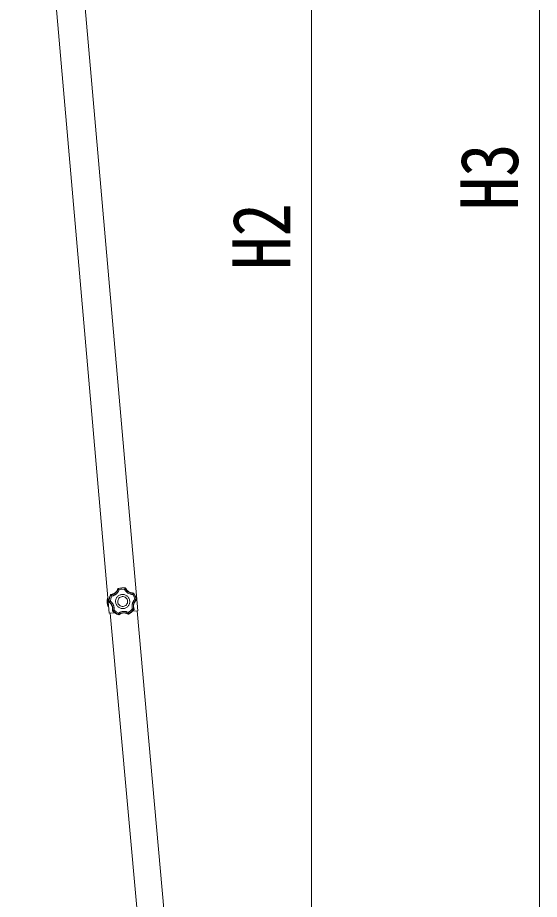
# Model space of a CAD drawing. Units: millimetres at full size; details may follow other scales. Extents: x -5590 to 5652, y -3902 to 3858.
# Drawn here: x -1359 to -565, y -809 to 534 of the extents above; entities that cross this region are included whole.
import ezdxf
from ezdxf.enums import TextEntityAlignment as Align

# ---------------------------------------------------------------- set-up
doc = ezdxf.new("R2010")
doc.units = ezdxf.units.MM
doc.header["$LTSCALE"] = 20
doc.layers.add('0-A_寸法', color=6, linetype='Continuous', lineweight=9)
doc.layers.add('1-4_DIM2', color=4, linetype='Continuous', lineweight=9)
doc.styles.add('ＭＳ ゴシック', font='')
doc.styles.get('ＭＳ ゴシック').set_extended_font_data('MS Gothic')

msp = doc.modelspace()

# ---------------------------------------------------------------- linework, layer by layer
at = {"layer": '0-A_寸法'}
for p, q in [((-564.69, -858.31), (-564.69, 1440.25)), ((-911.8, -858.31), (-911.8, 1258.48))]:
    msp.add_line(p, q, dxfattribs=at)
at = {"layer": '1-4_DIM2'}
for p, q in [((-1219.84, -373.21), (-1359.29, 1220.7)), ((-1206.28, -335.54), (-1206.59, -335.87)), ((-1206.28, -335.54), (-1206.59, -335.87)), ((-1206.36, -336.18), (-1206.59, -335.87)), ((-1206.04, -335.85), (-1206.36, -336.18)), ((-1206.05, -335.85), (-1206.36, -336.18)), ((-1206.28, -335.54), (-1206.05, -335.85)), ((-1195.38, -335.1), (-1195.19, -334.76)), ((-1195.02, -335.39), (-1195.38, -335.1)), ((-1195.02, -335.39), (-1195.38, -335.1)), ((-1194.84, -335.05), (-1195.19, -334.76)), ((-1194.83, -335.05), (-1195.19, -334.76)), ((-1194.84, -335.05), (-1195.02, -335.39)), ((-1217.25, -344.81), (-1217.63, -345.06)), ((-1217.25, -344.81), (-1217.63, -345.06)), ((-1217.36, -345.34), (-1217.63, -345.06)), ((-1216.98, -345.09), (-1217.36, -345.35)), ((-1216.98, -345.09), (-1217.36, -345.34)), ((-1217.25, -344.81), (-1216.98, -345.09)), ((-1183.26, -342.73), (-1183.04, -342.42)), ((-1182.85, -342.93), (-1183.26, -342.73)), ((-1182.85, -342.93), (-1183.26, -342.73)), ((-1182.63, -342.61), (-1183.04, -342.42)), ((-1182.63, -342.61), (-1183.04, -342.42)), ((-1182.63, -342.61), (-1182.85, -342.93)), ((-1222.53, -350.46), (-1221.82, -350.41)), ((-1222.53, -350.46), (-1222.08, -356.94)), ((-1221.63, -363.43), (-1222.08, -356.94)), ((-1221.82, -350.41), (-1220.92, -363.38)), ((-1220.32, -355.84), (-1219.95, -355.72)), ((-1220.32, -355.84), (-1220.1, -356.25)), ((-1220.32, -355.84), (-1220.1, -356.25)), ((-1219.73, -356.12), (-1220.1, -356.25)), ((-1219.95, -355.72), (-1219.73, -356.12)), ((-1219.95, -355.72), (-1219.73, -356.12)), ((-1179.01, -353.27), (-1178.85, -352.84)), ((-1179, -353.27), (-1178.85, -352.84)), ((-1178.62, -353.35), (-1179, -353.27)), ((-1178.85, -352.84), (-1178.46, -352.92)), ((-1178.62, -353.35), (-1178.46, -352.92)), ((-1178.62, -353.35), (-1178.46, -352.92)), ((-1221.63, -363.43), (-1220.92, -363.38)), ((-1211.48, -372.48), (-1219.84, -373.21)), ((-1176.84, -833.02), (-1218.3, -373.06)), ((-1214.89, -369.14), (-1214.54, -368.98)), ((-1214.89, -369.14), (-1214.77, -369.58)), ((-1214.89, -369.14), (-1214.77, -369.58)), ((-1214.41, -369.42), (-1214.77, -369.58)), ((-1214.54, -368.97), (-1214.41, -369.42)), ((-1214.54, -368.98), (-1214.41, -369.42)), ((-1205.35, -375.08), (-1204.9, -375)), ((-1205.35, -375.08), (-1204.9, -375)), ((-1205.34, -375.47), (-1205.35, -375.08)), ((-1205.34, -375.47), (-1204.89, -375.39)), ((-1205.34, -375.47), (-1204.89, -375.39)), ((-1204.9, -375), (-1204.89, -375.39)), ((-1191.07, -374.03), (-1190.61, -374.05)), ((-1191.02, -374.42), (-1191.07, -374.03)), ((-1191.07, -374.03), (-1190.61, -374.05)), ((-1191.02, -374.42), (-1190.56, -374.44)), ((-1191.02, -374.42), (-1190.56, -374.44)), ((-1190.61, -374.05), (-1190.56, -374.44)), ((-1176.01, -369.37), (-1184.38, -370.11)), ((-1182.42, -367.18), (-1182.36, -366.72)), ((-1182.42, -367.18), (-1182.36, -366.72)), ((-1182.05, -367.29), (-1182.42, -367.18)), ((-1182.36, -366.72), (-1181.99, -366.84)), ((-1182.05, -367.29), (-1181.99, -366.84)), ((-1182.05, -367.29), (-1181.99, -366.84)), ((-1136.02, -829.12), (-1177.45, -369.49))]:
    msp.add_line(p, q, dxfattribs=at)
for points in [[(-1176.01, -369.37), (-1315.46, 1224.54), (-1359.29, 1220.7)], [(-1206.59, -335.87), (-1206.8, -336.51), (-1207.04, -337.14), (-1207.27, -337.67), (-1207.42, -337.97), (-1207.57, -338.27), (-1207.74, -338.57), (-1207.91, -338.86), (-1208.09, -339.14), (-1208.71, -340.03), (-1209.58, -341.04), (-1210.56, -341.95), (-1211.63, -342.76), (-1212.78, -343.44), (-1213.76, -343.9), (-1214.07, -344.03), (-1214.39, -344.15), (-1214.7, -344.26), (-1215.03, -344.36), (-1215.35, -344.45), (-1215.92, -344.59), (-1216.58, -344.72), (-1217.25, -344.81)], [(-1195.19, -334.76), (-1197.98, -334.39), (-1200.79, -334.4), (-1203.56, -334.78), (-1206.28, -335.54)], [(-1195.19, -334.76), (-1197.98, -334.39), (-1200.79, -334.4), (-1203.56, -334.78), (-1206.28, -335.54)], [(-1195.38, -335.1), (-1198.07, -334.76), (-1200.76, -334.77), (-1203.43, -335.14), (-1206.04, -335.85)], [(-1206.04, -335.85), (-1206.02, -335.88), (-1205.95, -335.95), (-1205.86, -336.06), (-1205.74, -336.21), (-1205.6, -336.38), (-1205.44, -336.57), (-1205.26, -336.79), (-1205.08, -337.02), (-1204.89, -337.26), (-1204.69, -337.52)], [(-1195.38, -335.1), (-1195.4, -335.14), (-1195.46, -335.22), (-1195.53, -335.34), (-1195.63, -335.5), (-1195.75, -335.69), (-1195.88, -335.91), (-1196.02, -336.14), (-1196.18, -336.4), (-1196.33, -336.67), (-1196.49, -336.94)], [(-1195.02, -335.39), (-1195.05, -335.42), (-1195.12, -335.48), (-1195.22, -335.59), (-1195.35, -335.72), (-1195.5, -335.88), (-1195.68, -336.06), (-1195.87, -336.26), (-1196.07, -336.48), (-1196.28, -336.71), (-1196.49, -336.94)], [(-1195.02, -335.39), (-1194.73, -335.98), (-1194.41, -336.56), (-1194.06, -337.13), (-1193.67, -337.67), (-1193.27, -338.19), (-1192.83, -338.69), (-1192.37, -339.16), (-1191.89, -339.61), (-1191.56, -339.89), (-1191.3, -340.1), (-1191.04, -340.3), (-1190.77, -340.49), (-1190.49, -340.68), (-1190.12, -340.91), (-1188.96, -341.54), (-1187.75, -342.04), (-1186.8, -342.32), (-1186.48, -342.4), (-1186.15, -342.48), (-1185.83, -342.54), (-1185.5, -342.59), (-1185.17, -342.64), (-1184.59, -342.7), (-1183.93, -342.73), (-1183.26, -342.73)], [(-1183.04, -342.42), (-1183.71, -342.42), (-1184.38, -342.39), (-1184.97, -342.33), (-1185.3, -342.28), (-1185.63, -342.23), (-1185.96, -342.16), (-1186.29, -342.09), (-1186.61, -342.01), (-1187.65, -341.69), (-1188.88, -341.17), (-1190.05, -340.52), (-1191.15, -339.75), (-1192.15, -338.88), (-1192.9, -338.08), (-1193.11, -337.83), (-1193.32, -337.56), (-1193.52, -337.29), (-1193.72, -337.02), (-1193.91, -336.74), (-1194.22, -336.24), (-1194.54, -335.65), (-1194.83, -335.05)], [(-1217.63, -345.06), (-1218.84, -347.6), (-1219.7, -350.27), (-1220.2, -353.03), (-1220.32, -355.84)], [(-1217.63, -345.06), (-1218.84, -347.6), (-1219.7, -350.27), (-1220.19, -353.03), (-1220.32, -355.84)], [(-1217.36, -345.35), (-1218.52, -347.79), (-1219.34, -350.36), (-1219.82, -353.01), (-1219.95, -355.72)], [(-1217.36, -345.35), (-1217.35, -345.36), (-1217.34, -345.38), (-1217.32, -345.4), (-1217.29, -345.44), (-1217.25, -345.48), (-1217.21, -345.53), (-1217.16, -345.59), (-1217.1, -345.66), (-1217.04, -345.73), (-1216.98, -345.81), (-1216.9, -345.9), (-1216.74, -346.08), (-1216.58, -346.27), (-1216.44, -346.43), (-1216.34, -346.54), (-1216.25, -346.64), (-1216.15, -346.75), (-1216.05, -346.86), (-1215.96, -346.97), (-1217.4, -350.85), (-1217.94, -354.95)], [(-1216.98, -345.09), (-1216.32, -345), (-1215.67, -344.87), (-1215.1, -344.73), (-1214.78, -344.64), (-1214.46, -344.54), (-1214.15, -344.43), (-1213.84, -344.32), (-1213.53, -344.19), (-1213.03, -343.97), (-1212.45, -343.67), (-1211.88, -343.35), (-1211.57, -343.15), (-1211.29, -342.97), (-1211.02, -342.78), (-1210.76, -342.58), (-1210.5, -342.38), (-1209.99, -341.95), (-1209.06, -341.02), (-1208.24, -339.99), (-1207.7, -339.19), (-1207.37, -338.62), (-1207.07, -338.03), (-1206.8, -337.43), (-1206.57, -336.81), (-1206.36, -336.18)], [(-1216.98, -345.09), (-1216.97, -345.1), (-1216.96, -345.13), (-1216.95, -345.16), (-1216.93, -345.2), (-1216.9, -345.25), (-1216.87, -345.31), (-1216.84, -345.37), (-1216.8, -345.45), (-1216.75, -345.53), (-1216.71, -345.62), (-1216.65, -345.73), (-1216.54, -345.94), (-1216.41, -346.16), (-1216.31, -346.35), (-1216.24, -346.47), (-1216.17, -346.59), (-1216.1, -346.72), (-1216.03, -346.84), (-1215.96, -346.97)], [(-1206.36, -336.18), (-1206.33, -336.21), (-1206.25, -336.26), (-1206.14, -336.35), (-1205.99, -336.46), (-1205.82, -336.6), (-1205.62, -336.75), (-1205.4, -336.93), (-1205.17, -337.11), (-1204.93, -337.31), (-1204.69, -337.52), (-1204.94, -338.17), (-1205.22, -338.8), (-1205.49, -339.36), (-1205.66, -339.66), (-1205.83, -339.97), (-1206.01, -340.27), (-1206.2, -340.56), (-1206.39, -340.85), (-1207.01, -341.69), (-1207.92, -342.72), (-1208.92, -343.67), (-1209.28, -343.97), (-1209.56, -344.18), (-1209.84, -344.39), (-1210.12, -344.59), (-1210.41, -344.79), (-1210.79, -345.03), (-1211.39, -345.38), (-1212, -345.7), (-1212.63, -345.98), (-1213.27, -346.24), (-1213.92, -346.47), (-1214.59, -346.67), (-1215.27, -346.83), (-1215.96, -346.97)], [(-1188.55, -354.6), (-1188.69, -353.5), (-1188.92, -352.44), (-1189.26, -351.43), (-1189.69, -350.47), (-1190.21, -349.56), (-1190.81, -348.71), (-1191.49, -347.92), (-1192.24, -347.2), (-1193.05, -346.56), (-1193.93, -346), (-1194.85, -345.52), (-1195.82, -345.14), (-1196.84, -344.84), (-1197.89, -344.65), (-1198.97, -344.56), (-1200.08, -344.58), (-1201.17, -344.71), (-1202.23, -344.95), (-1203.24, -345.29), (-1204.21, -345.72), (-1205.12, -346.24), (-1205.97, -346.84), (-1206.75, -347.52), (-1207.47, -348.27), (-1208.11, -349.08), (-1208.67, -349.95), (-1209.15, -350.88), (-1209.54, -351.85), (-1209.83, -352.87), (-1210.03, -353.92), (-1210.11, -355), (-1210.09, -356.11), (-1209.96, -357.2), (-1209.72, -358.26), (-1209.38, -359.27), (-1208.95, -360.24), (-1208.43, -361.15), (-1207.83, -362), (-1207.15, -362.78)], [(-1196.49, -336.94), (-1200.62, -336.77), (-1204.69, -337.52)], [(-1183.26, -342.73), (-1183.28, -342.77), (-1183.31, -342.86), (-1183.36, -343), (-1183.42, -343.17), (-1183.49, -343.38), (-1183.58, -343.62), (-1183.68, -343.88), (-1183.78, -344.15), (-1183.9, -344.44), (-1184.02, -344.73), (-1184.72, -344.7), (-1185.42, -344.63), (-1186.12, -344.52), (-1186.81, -344.38), (-1187.49, -344.21), (-1188.49, -343.9), (-1189.77, -343.37), (-1191.01, -342.72), (-1191.53, -342.39), (-1191.82, -342.2), (-1192.11, -342), (-1192.39, -341.79), (-1192.67, -341.57), (-1193, -341.3), (-1193.53, -340.83), (-1194.02, -340.35), (-1194.5, -339.83), (-1194.95, -339.3), (-1195.38, -338.74), (-1195.78, -338.16), (-1196.15, -337.56), (-1196.49, -336.94)], [(-1182.85, -342.93), (-1182.87, -342.97), (-1182.92, -343.05), (-1183, -343.17), (-1183.1, -343.33), (-1183.22, -343.52), (-1183.35, -343.73), (-1183.5, -343.97), (-1183.67, -344.21), (-1183.84, -344.47), (-1184.02, -344.73)], [(-1180.94, -352.36), (-1182.05, -348.37), (-1184.02, -344.73)], [(-1178.85, -352.84), (-1179.35, -350.18), (-1180.2, -347.62), (-1181.37, -345.2), (-1182.85, -342.93)], [(-1178.46, -352.92), (-1178.98, -350.15), (-1179.85, -347.48), (-1181.07, -344.96), (-1182.63, -342.61)], [(-1178.46, -352.92), (-1178.98, -350.15), (-1179.85, -347.49), (-1181.07, -344.96), (-1182.63, -342.61)], [(-1220.1, -356.25), (-1219.55, -356.64), (-1219.03, -357.06), (-1218.59, -357.45), (-1218.35, -357.68), (-1218.12, -357.92), (-1217.89, -358.17), (-1217.66, -358.42), (-1217.45, -358.68), (-1216.8, -359.55), (-1216.11, -360.69), (-1215.54, -361.9), (-1215.11, -363.17), (-1214.81, -364.47), (-1214.67, -365.54), (-1214.65, -365.88), (-1214.63, -366.22), (-1214.63, -366.55), (-1214.63, -366.89), (-1214.64, -367.22), (-1214.69, -367.81), (-1214.77, -368.48), (-1214.89, -369.14)], [(-1219.95, -355.72), (-1219.91, -355.7), (-1219.82, -355.66), (-1219.69, -355.61), (-1219.51, -355.54), (-1219.31, -355.46), (-1219.07, -355.36), (-1218.81, -355.27), (-1218.53, -355.16), (-1218.24, -355.05), (-1217.94, -354.95)], [(-1219.73, -356.12), (-1219.7, -356.1), (-1219.62, -356.04), (-1219.5, -355.96), (-1219.35, -355.86), (-1219.17, -355.73), (-1218.96, -355.59), (-1218.72, -355.44), (-1218.48, -355.28), (-1218.21, -355.11), (-1217.94, -354.95), (-1217.4, -355.39), (-1216.88, -355.85), (-1216.44, -356.28), (-1216.2, -356.53), (-1215.97, -356.79), (-1215.74, -357.05), (-1215.51, -357.32), (-1215.3, -357.59), (-1214.69, -358.44), (-1213.99, -359.62), (-1213.4, -360.87), (-1213.23, -361.31), (-1213.11, -361.63), (-1212.99, -361.96), (-1212.89, -362.3), (-1212.79, -362.63), (-1212.68, -363.07), (-1212.54, -363.75), (-1212.42, -364.43), (-1212.34, -365.11), (-1212.3, -365.8), (-1212.28, -366.49), (-1212.3, -367.19), (-1212.35, -367.89), (-1212.44, -368.58)], [(-1214.54, -368.98), (-1214.42, -368.32), (-1214.34, -367.66), (-1214.3, -367.07), (-1214.29, -366.74), (-1214.28, -366.41), (-1214.29, -366.08), (-1214.3, -365.75), (-1214.33, -365.42), (-1214.38, -364.87), (-1214.48, -364.23), (-1214.62, -363.58), (-1214.71, -363.23), (-1214.8, -362.91), (-1214.89, -362.6), (-1215, -362.28), (-1215.12, -361.97), (-1215.37, -361.36), (-1215.97, -360.19), (-1216.68, -359.08), (-1217.28, -358.33), (-1217.72, -357.84), (-1218.19, -357.37), (-1218.68, -356.93), (-1219.19, -356.51), (-1219.73, -356.12)], [(-1207.15, -362.78), (-1206.41, -363.5), (-1205.59, -364.14), (-1204.72, -364.7), (-1203.79, -365.18), (-1202.82, -365.57), (-1201.81, -365.86), (-1200.76, -366.05), (-1199.67, -366.14), (-1198.57, -366.12), (-1197.47, -365.99), (-1196.41, -365.75), (-1195.4, -365.41), (-1194.44, -364.98), (-1193.53, -364.46), (-1192.68, -363.86), (-1191.89, -363.18), (-1191.17, -362.43), (-1190.53, -361.62), (-1189.97, -360.75), (-1189.49, -359.82), (-1189.11, -358.85), (-1188.81, -357.84), (-1188.62, -356.78), (-1188.53, -355.7), (-1188.55, -354.6)], [(-1182.36, -366.72), (-1182.4, -366.72), (-1182.5, -366.72), (-1182.64, -366.72), (-1182.82, -366.71), (-1183.05, -366.71), (-1183.3, -366.7), (-1183.57, -366.69), (-1183.87, -366.67), (-1184.18, -366.65), (-1184.5, -366.63), (-1184.68, -365.95), (-1184.83, -365.26), (-1184.94, -364.56), (-1185.02, -363.86), (-1185.07, -363.16), (-1185.08, -362.12), (-1184.98, -360.73), (-1184.74, -359.36), (-1184.59, -358.76), (-1184.49, -358.42), (-1184.39, -358.09), (-1184.28, -357.75), (-1184.16, -357.42), (-1184, -357.02), (-1183.72, -356.38), (-1183.41, -355.76), (-1183.07, -355.15), (-1182.7, -354.55), (-1182.3, -353.97), (-1181.87, -353.41), (-1181.42, -352.87), (-1180.94, -352.36)], [(-1179, -353.27), (-1179.48, -353.74), (-1179.94, -354.22), (-1180.36, -354.73), (-1180.76, -355.26), (-1181.13, -355.81), (-1181.47, -356.38), (-1181.78, -356.96), (-1182.05, -357.55), (-1182.22, -357.96), (-1182.34, -358.27), (-1182.45, -358.58), (-1182.55, -358.9), (-1182.64, -359.22), (-1182.75, -359.64), (-1182.98, -360.94), (-1183.08, -362.25), (-1183.06, -363.23), (-1183.04, -363.57), (-1183.01, -363.9), (-1182.97, -364.23), (-1182.92, -364.55), (-1182.86, -364.88), (-1182.74, -365.45), (-1182.56, -366.09), (-1182.36, -366.72)], [(-1181.99, -366.84), (-1182.2, -366.2), (-1182.37, -365.55), (-1182.5, -364.98), (-1182.56, -364.65), (-1182.61, -364.32), (-1182.65, -363.99), (-1182.68, -363.65), (-1182.7, -363.31), (-1182.72, -362.23), (-1182.61, -360.9), (-1182.35, -359.59), (-1181.96, -358.3), (-1181.44, -357.08), (-1180.91, -356.13), (-1180.74, -355.84), (-1180.55, -355.56), (-1180.36, -355.29), (-1180.16, -355.02), (-1179.95, -354.75), (-1179.57, -354.3), (-1179.11, -353.81), (-1178.62, -353.35)], [(-1178.85, -352.84), (-1178.89, -352.83), (-1178.98, -352.81), (-1179.12, -352.77), (-1179.3, -352.73), (-1179.52, -352.67), (-1179.76, -352.62), (-1180.03, -352.55), (-1180.32, -352.49), (-1180.63, -352.42), (-1180.94, -352.36)], [(-1179.01, -353.27), (-1179.04, -353.25), (-1179.13, -353.21), (-1179.26, -353.15), (-1179.42, -353.06), (-1179.62, -352.97), (-1179.85, -352.86), (-1180.1, -352.74), (-1180.37, -352.61), (-1180.65, -352.49), (-1180.94, -352.36)], [(-1214.77, -369.58), (-1212.72, -371.52), (-1210.45, -373.16), (-1207.98, -374.49), (-1205.34, -375.47)], [(-1214.77, -369.58), (-1212.72, -371.52), (-1210.45, -373.16), (-1207.98, -374.48), (-1205.34, -375.47)], [(-1214.54, -368.97), (-1214.49, -368.97), (-1214.4, -368.95), (-1214.26, -368.93), (-1214.08, -368.9), (-1213.86, -368.86), (-1213.61, -368.82), (-1213.34, -368.77), (-1213.05, -368.71), (-1212.75, -368.65), (-1212.44, -368.58)], [(-1214.41, -369.42), (-1214.37, -369.4), (-1214.28, -369.37), (-1214.15, -369.31), (-1213.98, -369.24), (-1213.77, -369.16), (-1213.54, -369.06), (-1213.28, -368.95), (-1213.01, -368.84), (-1212.73, -368.71), (-1212.44, -368.58)], [(-1214.41, -369.42), (-1212.44, -371.27), (-1210.25, -372.85), (-1207.88, -374.12), (-1205.35, -375.08)], [(-1212.44, -368.58), (-1209.19, -371.15), (-1205.46, -372.94)], [(-1204.9, -375), (-1204.91, -374.96), (-1204.94, -374.87), (-1204.98, -374.73), (-1205.03, -374.55), (-1205.09, -374.34), (-1205.16, -374.1), (-1205.23, -373.83), (-1205.31, -373.54), (-1205.39, -373.24), (-1205.46, -372.94), (-1204.87, -372.55), (-1204.26, -372.2), (-1203.64, -371.88), (-1203, -371.58), (-1202.35, -371.32), (-1201.35, -370.99), (-1200, -370.66), (-1198.63, -370.46), (-1198.01, -370.42), (-1197.66, -370.4), (-1197.31, -370.4), (-1196.96, -370.4), (-1196.61, -370.41), (-1196.17, -370.44), (-1195.48, -370.51), (-1194.79, -370.61), (-1194.1, -370.74), (-1193.42, -370.91), (-1192.75, -371.11), (-1192.09, -371.35), (-1191.43, -371.61), (-1190.79, -371.91)], [(-1205.35, -375.08), (-1205.35, -375.04), (-1205.36, -374.94), (-1205.37, -374.8), (-1205.38, -374.61), (-1205.4, -374.39), (-1205.41, -374.14), (-1205.43, -373.86), (-1205.44, -373.56), (-1205.45, -373.25), (-1205.46, -372.94)], [(-1191.07, -374.03), (-1191.66, -373.72), (-1192.26, -373.44), (-1192.87, -373.19), (-1193.5, -372.98), (-1194.14, -372.79), (-1194.78, -372.65), (-1195.43, -372.53), (-1196.08, -372.46), (-1196.52, -372.42), (-1196.85, -372.41), (-1197.18, -372.4), (-1197.51, -372.4), (-1197.84, -372.41), (-1198.28, -372.44), (-1199.59, -372.62), (-1200.86, -372.93), (-1201.79, -373.25), (-1202.1, -373.38), (-1202.41, -373.51), (-1202.71, -373.65), (-1203, -373.8), (-1203.3, -373.95), (-1203.8, -374.25), (-1204.36, -374.61), (-1204.9, -375)], [(-1204.89, -375.39), (-1204.35, -374.99), (-1203.79, -374.62), (-1203.28, -374.33), (-1202.99, -374.17), (-1202.69, -374.02), (-1202.38, -373.88), (-1202.07, -373.74), (-1201.76, -373.62), (-1200.73, -373.27), (-1199.44, -372.96), (-1198.11, -372.8), (-1196.77, -372.78), (-1195.44, -372.9), (-1194.37, -373.1), (-1194.05, -373.18), (-1193.72, -373.27), (-1193.4, -373.37), (-1193.08, -373.48), (-1192.77, -373.59), (-1192.22, -373.81), (-1191.61, -374.1), (-1191.02, -374.42)], [(-1191.07, -374.03), (-1191.06, -373.99), (-1191.05, -373.9), (-1191.02, -373.75), (-1191, -373.57), (-1190.97, -373.35), (-1190.93, -373.1), (-1190.9, -372.83), (-1190.86, -372.53), (-1190.83, -372.23), (-1190.79, -371.91)], [(-1190.79, -371.91), (-1187.35, -369.62), (-1184.5, -366.63)], [(-1190.61, -374.05), (-1190.61, -374.01), (-1190.62, -373.91), (-1190.63, -373.77), (-1190.64, -373.58), (-1190.66, -373.36), (-1190.68, -373.11), (-1190.7, -372.83), (-1190.73, -372.54), (-1190.76, -372.23), (-1190.79, -371.91)], [(-1190.61, -374.05), (-1188.24, -372.75), (-1186.06, -371.15), (-1184.11, -369.29), (-1182.42, -367.18)], [(-1190.56, -374.44), (-1188.09, -373.09), (-1185.82, -371.44), (-1183.8, -369.5), (-1182.05, -367.29)], [(-1190.56, -374.44), (-1188.09, -373.09), (-1185.82, -371.44), (-1183.8, -369.5), (-1182.05, -367.3)], [(-1182.42, -367.18), (-1182.46, -367.17), (-1182.56, -367.15), (-1182.7, -367.11), (-1182.88, -367.07), (-1183.09, -367.01), (-1183.34, -366.95), (-1183.61, -366.88), (-1183.89, -366.8), (-1184.19, -366.72), (-1184.5, -366.63)]]:
    msp.add_lwpolyline(points, dxfattribs=at)
msp.add_lwpolyline([(-1191.84, -354.83), (-1192.1, -353.33), (-1192.63, -351.96), (-1193.41, -350.73), (-1194.4, -349.69), (-1195.57, -348.85), (-1196.89, -348.25), (-1198.33, -347.91), (-1199.85, -347.87), (-1201.34, -348.12), (-1202.72, -348.66), (-1203.94, -349.44), (-1204.99, -350.43), (-1205.82, -351.6), (-1206.42, -352.92), (-1206.76, -354.36), (-1206.81, -355.88), (-1206.55, -357.37), (-1206.02, -358.75), (-1205.24, -359.97), (-1204.24, -361.01), (-1203.07, -361.85), (-1201.75, -362.45), (-1200.32, -362.79), (-1198.8, -362.84), (-1197.3, -362.58), (-1195.93, -362.04), (-1194.7, -361.27), (-1193.66, -360.27), (-1192.82, -359.1), (-1192.22, -357.78), (-1191.88, -356.35)], close=True, dxfattribs=at)
msp.add_arc((-1203.21, -355.62), 20, 165.03443, 202.96557, dxfattribs=at)

# ---------------------------------------------------------------- texts
at = {"layer": '0-A_寸法', "color": 7, "style": 'ＭＳ ゴシック', "width": 0.85}
for s, p in [('H3', (-570.69, 240.97)), ('H2', (-917.8, 150.09))]:
    msp.add_text(s, height=87.98, rotation=90, dxfattribs=at).set_placement(p, align=Align.BOTTOM_LEFT)

doc.saveas('drawing.dxf')
